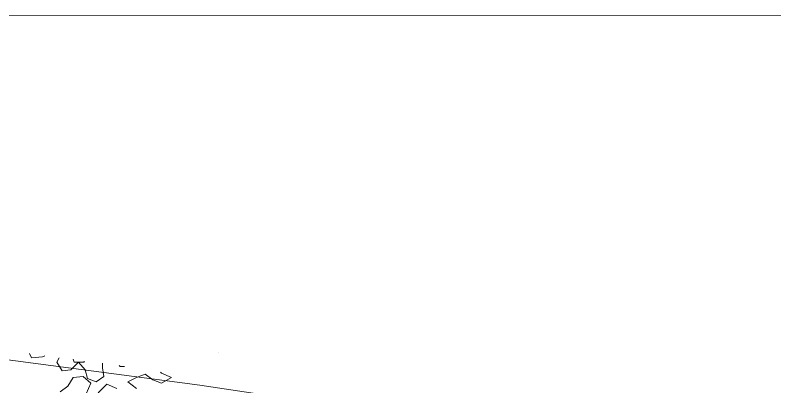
# Model space of a CAD drawing. Header units: metres. Extents: x 14 to 155, y 0 to 125.
# Drawn here: x 138.555 to 139.645, y 97.633 to 98.166 of the extents above; entities that cross this region are included whole.
import ezdxf

# ---------------------------------------------------------------- set-up
doc = ezdxf.new("R2010")
doc.units = ezdxf.units.M
doc.layers.add('PDF2_Geometry', color=7, linetype='Continuous', true_color=0xffbe80)

msp = doc.modelspace()

# ---------------------------------------------------------------- linework, layer by layer
at = {"layer": 'PDF2_Geometry', "color": 0, "lineweight": 5}
for points in [[(140.3165, 95.2162), (140.3163, 98.1662), (132.2887, 98.1659), (132.2889, 95.2159)], [(134.4539, 97.7149), (134.7892, 97.7462), (135.1244, 97.7713), (135.4613, 97.7901), (135.7982, 97.8027), (136.135, 97.809), (136.4718, 97.809), (136.8086, 97.8027), (137.1439, 97.7901), (137.4808, 97.7714), (137.8176, 97.7463), (138.1529, 97.715), (138.4866, 97.679), (138.8202, 97.6351), (139.154, 97.585), (139.4861, 97.5287), (139.8167, 97.466), (139.8167, 95.2162)]]:
    msp.add_lwpolyline(points, dxfattribs=at)
at = {"layer": 'PDF2_Geometry', "color": 0, "lineweight": 0}
for points in [[(138.5978, 97.6774), (138.5947, 97.6758), (138.5789, 97.6743), (138.5758, 97.6805)], [(138.8469, 97.6821), (138.8469, 97.6821)], [(138.6808, 97.6665), (138.6808, 97.6602), (138.6824, 97.6476), (138.6714, 97.6398), (138.6589, 97.6445), (138.6558, 97.6571), (138.6463, 97.668), (138.6353, 97.6571), (138.6229, 97.6555), (138.615, 97.668), (138.6182, 97.6743)], [(138.6542, 97.6695), (138.6542, 97.668), (138.6401, 97.668), (138.6385, 97.6726)], [(138.7121, 97.6618), (138.7059, 97.6618), (138.7044, 97.6634)], [(138.6573, 97.6226), (138.6636, 97.6382), (138.6526, 97.6476), (138.6384, 97.646), (138.6307, 97.6335), (138.6197, 97.6257)], [(138.7638, 97.6539), (138.7654, 97.6523), (138.7795, 97.646), (138.7654, 97.6382), (138.7528, 97.6429), (138.7419, 97.6508), (138.7293, 97.646), (138.7168, 97.6398), (138.7293, 97.6304)], [(138.7012, 97.6304), (138.687, 97.6366), (138.6745, 97.6242)]]:
    msp.add_lwpolyline(points, dxfattribs=at)

doc.saveas('drawing.dxf')
